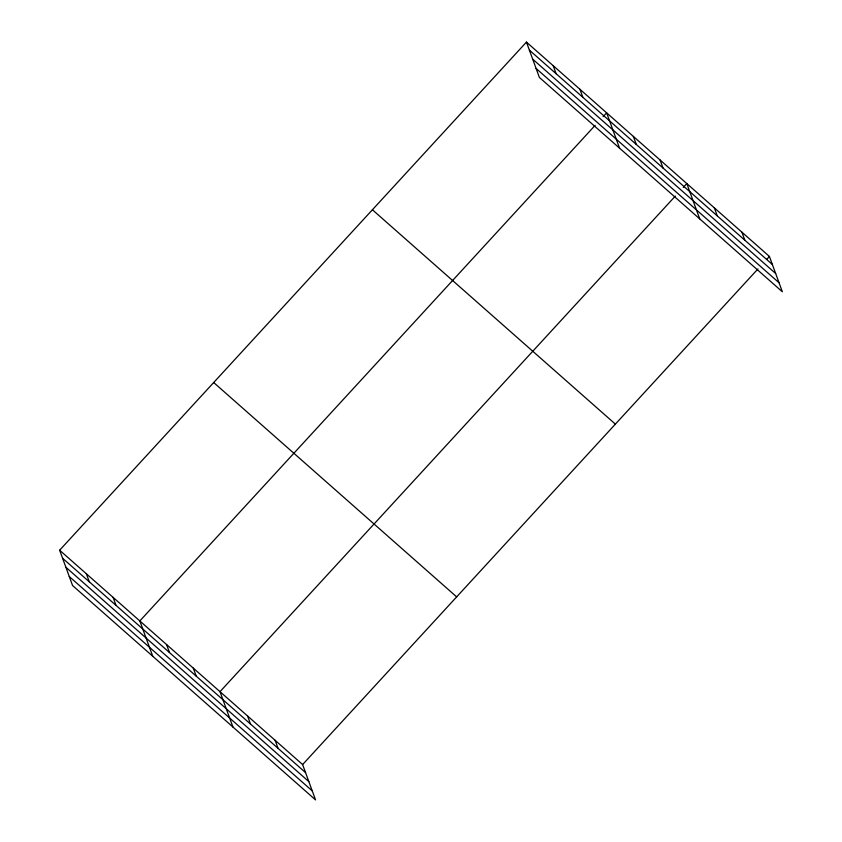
<?xml version="1.0" encoding="UTF-8"?>
<svg xmlns="http://www.w3.org/2000/svg" width="842" height="842" viewBox="0 0 842 842"><rect width="100%" height="100%" fill="white"/><g stroke="black" fill="none" stroke-linecap="round" stroke-linejoin="round"><path stroke-width="1.26" d="M59.645 550.215L302.615 764.557L315.55 799.9L72.58 585.548L59.645 550.215L526.45 42.1L769.42 256.452L782.355 291.785L539.385 77.443L526.45 42.1M595.126 125.363L139.825 620.954L152.76 656.286M603.093 116.691L606.629 112.839L619.565 148.171M675.305 196.102L220.004 691.682L232.939 727.025M683.272 187.429L686.809 183.567L699.744 218.909M302.615 764.557L757.916 268.977M766.767 259.336L769.42 256.452M529.397 50.141L772.367 264.493M532.691 59.151L775.661 273.503M536.08 68.434L779.061 282.775M372.406 209.774L615.376 424.126M213.689 382.531L456.659 596.883M62.592 558.257L305.562 772.609M65.886 567.266L308.856 781.608M69.286 576.549L312.256 790.891M741.886 232.16L744.833 240.202M714.353 207.858L717.289 215.899M660.086 159.991L663.022 168.032M633.352 136.415L636.299 144.456M579.906 89.252L582.843 97.293M553.173 65.676L556.12 73.717M275.081 740.265L278.028 748.306M247.548 715.974L250.484 724.015M193.281 668.106L196.228 676.147M166.558 644.53L169.495 652.571M113.102 597.367L116.038 605.409M86.368 573.791L89.315 581.833"/></g></svg>
